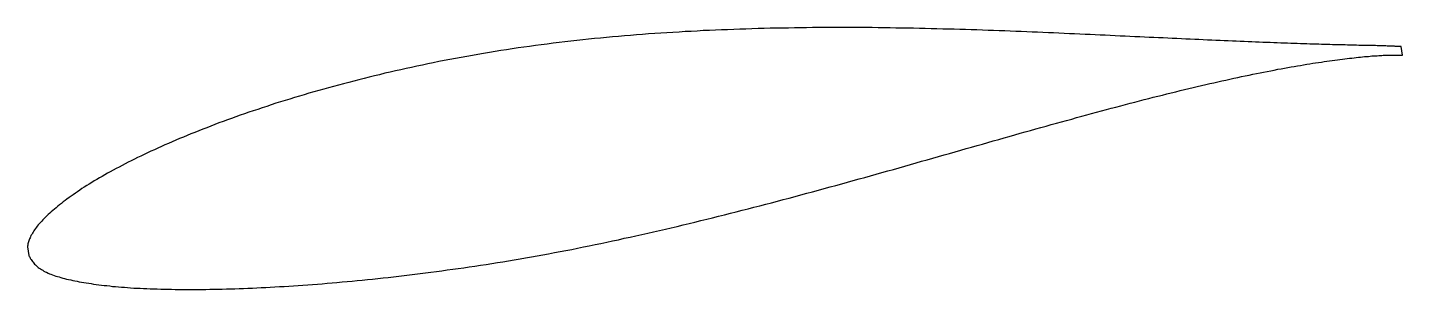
# Model space of a CAD drawing. Header units: metres. Extents: x -33 to 67, y -7 to 12.
import ezdxf

# ---------------------------------------------------------------- set-up
doc = ezdxf.new("R2010")
doc.units = ezdxf.units.M

msp = doc.modelspace()

# ---------------------------------------------------------------- linework, layer by layer
msp.add_lwpolyline([(66.92, 10.17), (66.92, 10.17), (66.91, 10.17), (66.9, 10.17), (66.89, 10.17), (66.87, 10.17), (66.85, 10.17), (66.82, 10.18), (66.79, 10.18), (66.76, 10.18), (66.72, 10.18), (66.68, 10.19), (66.64, 10.19), (66.59, 10.19), (66.54, 10.19), (66.48, 10.19), (66.42, 10.2), (66.36, 10.2), (66.29, 10.2), (66.22, 10.2), (66.14, 10.21), (66.06, 10.21), (65.98, 10.21), (65.89, 10.21), (65.8, 10.22), (65.7, 10.22), (65.6, 10.22), (65.5, 10.22), (65.4, 10.23), (65.29, 10.23), (65.17, 10.23), (65.05, 10.24), (64.93, 10.24), (64.81, 10.24), (64.68, 10.24), (64.55, 10.25), (64.41, 10.25), (64.27, 10.25), (64.13, 10.26), (63.98, 10.26), (63.83, 10.26), (63.67, 10.27), (63.51, 10.27), (63.35, 10.28), (63.19, 10.28), (63.02, 10.28), (62.84, 10.29), (62.67, 10.29), (62.49, 10.3), (62.3, 10.3), (62.12, 10.31), (61.92, 10.31), (61.73, 10.32), (61.53, 10.32), (61.33, 10.33), (61.13, 10.33), (60.92, 10.34), (60.71, 10.35), (60.49, 10.35), (60.27, 10.36), (60.05, 10.37), (59.82, 10.37), (59.59, 10.38), (59.36, 10.39), (59.13, 10.4), (58.89, 10.4), (58.65, 10.41), (58.4, 10.42), (58.15, 10.43), (57.9, 10.44), (57.64, 10.45), (57.38, 10.46), (57.12, 10.47), (56.86, 10.48), (56.59, 10.49), (56.32, 10.5), (56.04, 10.51), (55.77, 10.52), (55.49, 10.53), (55.2, 10.55), (54.91, 10.56), (54.63, 10.57), (54.33, 10.58), (54.04, 10.6), (53.74, 10.61), (53.44, 10.62), (53.13, 10.64), (52.82, 10.65), (52.51, 10.66), (52.2, 10.68), (51.89, 10.69), (51.57, 10.71), (51.25, 10.72), (50.92, 10.73), (50.59, 10.75), (50.26, 10.76), (49.93, 10.78), (49.6, 10.8), (49.26, 10.81), (48.92, 10.83), (48.58, 10.84), (48.23, 10.86), (47.89, 10.88), (47.54, 10.89), (47.18, 10.91), (46.83, 10.93), (46.47, 10.94), (46.11, 10.96), (45.75, 10.98), (45.38, 10.99), (45.02, 11.01), (44.65, 11.03), (44.28, 11.05), (43.91, 11.06), (43.53, 11.08), (43.15, 11.1), (42.77, 11.11), (42.39, 11.13), (42.01, 11.15), (41.62, 11.16), (41.24, 11.18), (40.85, 11.2), (40.45, 11.21), (40.06, 11.23), (39.67, 11.25), (39.27, 11.26), (38.87, 11.28), (38.47, 11.29), (38.07, 11.31), (37.67, 11.32), (37.26, 11.34), (36.85, 11.35), (36.45, 11.37), (36.04, 11.38), (35.62, 11.39), (35.21, 11.41), (34.8, 11.42), (34.38, 11.43), (33.96, 11.44), (33.55, 11.45), (33.13, 11.46), (32.7, 11.47), (32.28, 11.48), (31.86, 11.49), (31.43, 11.5), (31.01, 11.51), (30.58, 11.52), (30.15, 11.52), (29.73, 11.53), (29.3, 11.54), (28.86, 11.54), (28.43, 11.55), (28, 11.55), (27.57, 11.55), (27.13, 11.55), (26.7, 11.56), (26.26, 11.56), (25.83, 11.56), (25.39, 11.56), (24.95, 11.55), (24.51, 11.55), (24.08, 11.55), (23.64, 11.54), (23.2, 11.54), (22.76, 11.53), (22.32, 11.52), (21.87, 11.52), (21.43, 11.51), (20.99, 11.5), (20.55, 11.49), (20.11, 11.48), (19.67, 11.46), (19.22, 11.45), (18.78, 11.44), (18.34, 11.42), (17.9, 11.4), (17.45, 11.39), (17.01, 11.37), (16.57, 11.35), (16.12, 11.33), (15.68, 11.3), (15.24, 11.28), (14.8, 11.26), (14.36, 11.23), (13.91, 11.2), (13.47, 11.18), (13.03, 11.15), (12.59, 11.12), (12.15, 11.09), (11.71, 11.05), (11.27, 11.02), (10.84, 10.98), (10.4, 10.95), (9.96, 10.91), (9.52, 10.87), (9.09, 10.83), (8.65, 10.79), (8.22, 10.75), (7.78, 10.7), (7.35, 10.66), (6.92, 10.61), (6.49, 10.56), (6.06, 10.51), (5.63, 10.46), (5.2, 10.41), (4.77, 10.36), (4.34, 10.3), (3.92, 10.24), (3.49, 10.19), (3.07, 10.13), (2.65, 10.07), (2.23, 10), (1.81, 9.94), (1.39, 9.88), (0.97, 9.81), (0.56, 9.74), (0.14, 9.67), (-0.27, 9.6), (-0.68, 9.53), (-1.09, 9.46), (-1.5, 9.39), (-1.91, 9.31), (-2.31, 9.23), (-2.72, 9.16), (-3.12, 9.08), (-3.52, 9), (-3.92, 8.92), (-4.31, 8.83), (-4.71, 8.75), (-5.1, 8.66), (-5.5, 8.58), (-5.89, 8.49), (-6.27, 8.4), (-6.66, 8.32), (-7.04, 8.23), (-7.43, 8.13), (-7.81, 8.04), (-8.19, 7.95), (-8.56, 7.86), (-8.94, 7.76), (-9.31, 7.67), (-9.68, 7.57), (-10.05, 7.47), (-10.42, 7.38), (-10.78, 7.28), (-11.14, 7.18), (-11.5, 7.08), (-11.86, 6.98), (-12.22, 6.88), (-12.57, 6.78), (-12.92, 6.67), (-13.27, 6.57), (-13.62, 6.47), (-13.96, 6.36), (-14.3, 6.26), (-14.64, 6.15), (-14.98, 6.05), (-15.31, 5.94), (-15.64, 5.83), (-15.97, 5.72), (-16.3, 5.61), (-16.62, 5.51), (-16.94, 5.4), (-17.26, 5.29), (-17.58, 5.18), (-17.89, 5.07), (-18.2, 4.95), (-18.51, 4.84), (-18.82, 4.73), (-19.12, 4.62), (-19.42, 4.51), (-19.72, 4.39), (-20.01, 4.28), (-20.3, 4.17), (-20.59, 4.05), (-20.87, 3.94), (-21.16, 3.83), (-21.44, 3.71), (-21.71, 3.6), (-21.99, 3.49), (-22.26, 3.37), (-22.53, 3.26), (-22.79, 3.14), (-23.05, 3.03), (-23.31, 2.91), (-23.57, 2.8), (-23.82, 2.68), (-24.07, 2.57), (-24.32, 2.45), (-24.56, 2.34), (-24.8, 2.22), (-25.04, 2.11), (-25.27, 2), (-25.5, 1.88), (-25.73, 1.77), (-25.95, 1.65), (-26.17, 1.54), (-26.39, 1.42), (-26.61, 1.31), (-26.82, 1.2), (-27.03, 1.08), (-27.23, 0.97), (-27.43, 0.86), (-27.63, 0.74), (-27.82, 0.63), (-28.01, 0.52), (-28.2, 0.41), (-28.38, 0.3), (-28.56, 0.18), (-28.74, 0.07), (-28.92, -0.04), (-29.09, -0.15), (-29.25, -0.26), (-29.42, -0.37), (-29.57, -0.48), (-29.73, -0.59), (-29.88, -0.7), (-30.03, -0.8), (-30.18, -0.91), (-30.32, -1.02), (-30.46, -1.12), (-30.59, -1.23), (-30.73, -1.33), (-30.85, -1.43), (-30.98, -1.54), (-31.1, -1.64), (-31.22, -1.74), (-31.33, -1.84), (-31.44, -1.94), (-31.55, -2.03), (-31.65, -2.13), (-31.75, -2.23), (-31.84, -2.32), (-31.94, -2.41), (-32.02, -2.51), (-32.11, -2.6), (-32.19, -2.69), (-32.27, -2.78), (-32.34, -2.87), (-32.41, -2.96), (-32.48, -3.05), (-32.54, -3.14), (-32.6, -3.22), (-32.65, -3.31), (-32.7, -3.39), (-32.75, -3.48), (-32.8, -3.56), (-32.84, -3.64), (-32.87, -3.72), (-32.91, -3.8), (-32.94, -3.87), (-32.96, -3.95), (-32.98, -4.02), (-33, -4.09), (-33.02, -4.15), (-33.03, -4.21), (-33.04, -4.27), (-33.05, -4.31), (-33.05, -4.35), (-33.05, -4.37), (-32.96, -5.01), (-32.96, -5.01), (-32.95, -5.03), (-32.94, -5.05), (-32.92, -5.08), (-32.89, -5.13), (-32.86, -5.19), (-32.83, -5.25), (-32.79, -5.31), (-32.75, -5.37), (-32.7, -5.44), (-32.65, -5.5), (-32.6, -5.57), (-32.54, -5.63), (-32.48, -5.69), (-32.41, -5.75), (-32.34, -5.81), (-32.27, -5.87), (-32.2, -5.92), (-32.12, -5.98), (-32.03, -6.03), (-31.95, -6.08), (-31.86, -6.14), (-31.76, -6.19), (-31.66, -6.23), (-31.56, -6.28), (-31.46, -6.33), (-31.35, -6.37), (-31.24, -6.41), (-31.12, -6.45), (-31, -6.5), (-30.88, -6.53), (-30.75, -6.57), (-30.62, -6.61), (-30.49, -6.65), (-30.35, -6.68), (-30.21, -6.72), (-30.06, -6.75), (-29.91, -6.78), (-29.76, -6.82), (-29.61, -6.85), (-29.45, -6.88), (-29.29, -6.91), (-29.12, -6.94), (-28.95, -6.97), (-28.78, -7), (-28.6, -7.03), (-28.42, -7.05), (-28.24, -7.08), (-28.05, -7.11), (-27.86, -7.13), (-27.67, -7.16), (-27.47, -7.18), (-27.27, -7.2), (-27.07, -7.22), (-26.86, -7.25), (-26.65, -7.27), (-26.43, -7.28), (-26.22, -7.3), (-26, -7.32), (-25.77, -7.34), (-25.55, -7.35), (-25.32, -7.37), (-25.08, -7.38), (-24.85, -7.39), (-24.61, -7.4), (-24.36, -7.41), (-24.12, -7.42), (-23.87, -7.43), (-23.62, -7.44), (-23.36, -7.45), (-23.1, -7.45), (-22.84, -7.46), (-22.58, -7.46), (-22.31, -7.47), (-22.04, -7.47), (-21.77, -7.47), (-21.49, -7.48), (-21.21, -7.48), (-20.93, -7.47), (-20.65, -7.47), (-20.36, -7.47), (-20.07, -7.47), (-19.78, -7.46), (-19.48, -7.46), (-19.18, -7.45), (-18.88, -7.45), (-18.57, -7.44), (-18.27, -7.43), (-17.96, -7.42), (-17.65, -7.41), (-17.33, -7.4), (-17.01, -7.39), (-16.69, -7.37), (-16.37, -7.36), (-16.05, -7.34), (-15.72, -7.33), (-15.39, -7.31), (-15.06, -7.29), (-14.72, -7.27), (-14.38, -7.25), (-14.04, -7.23), (-13.7, -7.21), (-13.36, -7.19), (-13.01, -7.16), (-12.66, -7.14), (-12.31, -7.11), (-11.96, -7.08), (-11.6, -7.06), (-11.25, -7.03), (-10.89, -7), (-10.53, -6.97), (-10.16, -6.93), (-9.8, -6.9), (-9.43, -6.87), (-9.06, -6.83), (-8.69, -6.79), (-8.32, -6.76), (-7.94, -6.72), (-7.56, -6.68), (-7.18, -6.64), (-6.8, -6.6), (-6.42, -6.55), (-6.04, -6.51), (-5.65, -6.46), (-5.26, -6.42), (-4.87, -6.37), (-4.48, -6.32), (-4.09, -6.27), (-3.7, -6.22), (-3.3, -6.17), (-2.9, -6.12), (-2.51, -6.06), (-2.11, -6.01), (-1.71, -5.95), (-1.3, -5.9), (-0.9, -5.84), (-0.49, -5.78), (-0.09, -5.71), (0.32, -5.65), (0.73, -5.59), (1.14, -5.52), (1.55, -5.46), (1.96, -5.39), (2.37, -5.32), (2.79, -5.25), (3.2, -5.18), (3.62, -5.1), (4.03, -5.03), (4.45, -4.95), (4.87, -4.88), (5.29, -4.8), (5.71, -4.72), (6.13, -4.64), (6.55, -4.56), (6.98, -4.47), (7.4, -4.39), (7.82, -4.3), (8.25, -4.22), (8.67, -4.13), (9.1, -4.04), (9.52, -3.95), (9.95, -3.86), (10.37, -3.76), (10.8, -3.67), (11.23, -3.58), (11.66, -3.48), (12.09, -3.38), (12.51, -3.29), (12.94, -3.19), (13.37, -3.09), (13.8, -2.99), (14.23, -2.89), (14.66, -2.79), (15.09, -2.68), (15.52, -2.58), (15.95, -2.47), (16.38, -2.37), (16.81, -2.26), (17.24, -2.16), (17.67, -2.05), (18.1, -1.94), (18.53, -1.83), (18.96, -1.72), (19.39, -1.61), (19.81, -1.5), (20.24, -1.39), (20.67, -1.28), (21.1, -1.17), (21.53, -1.05), (21.95, -0.94), (22.38, -0.83), (22.81, -0.71), (23.23, -0.6), (23.66, -0.48), (24.08, -0.37), (24.51, -0.26), (24.93, -0.14), (25.36, -0.02), (25.78, 0.09), (26.2, 0.21), (26.62, 0.32), (27.04, 0.44), (27.46, 0.56), (27.88, 0.67), (28.3, 0.79), (28.72, 0.91), (29.13, 1.02), (29.55, 1.14), (29.96, 1.25), (30.38, 1.37), (30.79, 1.49), (31.2, 1.6), (31.61, 1.72), (32.02, 1.84), (32.43, 1.95), (32.84, 2.07), (33.24, 2.18), (33.65, 2.3), (34.05, 2.41), (34.45, 2.53), (34.86, 2.64), (35.26, 2.76), (35.65, 2.87), (36.05, 2.98), (36.45, 3.09), (36.84, 3.21), (37.23, 3.32), (37.63, 3.43), (38.02, 3.54), (38.4, 3.65), (38.79, 3.76), (39.18, 3.87), (39.56, 3.97), (39.94, 4.08), (40.32, 4.19), (40.7, 4.29), (41.08, 4.4), (41.45, 4.5), (41.83, 4.61), (42.2, 4.71), (42.57, 4.81), (42.94, 4.91), (43.3, 5.01), (43.67, 5.11), (44.03, 5.21), (44.39, 5.31), (44.75, 5.41), (45.1, 5.5), (45.46, 5.6), (45.81, 5.69), (46.16, 5.78), (46.51, 5.87), (46.85, 5.97), (47.2, 6.06), (47.54, 6.14), (47.88, 6.23), (48.22, 6.32), (48.55, 6.4), (48.88, 6.49), (49.21, 6.57), (49.54, 6.65), (49.87, 6.73), (50.19, 6.81), (50.51, 6.89), (50.83, 6.97), (51.15, 7.05), (51.46, 7.12), (51.77, 7.19), (52.08, 7.27), (52.38, 7.34), (52.69, 7.41), (52.99, 7.48), (53.29, 7.55), (53.58, 7.61), (53.87, 7.68), (54.16, 7.74), (54.45, 7.81), (54.74, 7.87), (55.02, 7.93), (55.3, 7.99), (55.57, 8.05), (55.85, 8.1), (56.12, 8.16), (56.39, 8.21), (56.65, 8.27), (56.91, 8.32), (57.17, 8.37), (57.43, 8.42), (57.68, 8.47), (57.93, 8.52), (58.18, 8.56), (58.42, 8.61), (58.66, 8.65), (58.9, 8.69), (59.14, 8.73), (59.37, 8.77), (59.6, 8.81), (59.82, 8.85), (60.04, 8.89), (60.26, 8.92), (60.48, 8.96), (60.69, 8.99), (60.9, 9.02), (61.11, 9.05), (61.31, 9.08), (61.51, 9.11), (61.71, 9.14), (61.9, 9.17), (62.09, 9.19), (62.28, 9.22), (62.46, 9.24), (62.64, 9.26), (62.82, 9.29), (62.99, 9.31), (63.16, 9.33), (63.32, 9.34), (63.49, 9.36), (63.65, 9.38), (63.8, 9.4), (63.95, 9.41), (64.1, 9.43), (64.25, 9.44), (64.39, 9.45), (64.53, 9.46), (64.66, 9.47), (64.79, 9.49), (64.92, 9.49), (65.04, 9.5), (65.16, 9.51), (65.28, 9.52), (65.39, 9.53), (65.5, 9.53), (65.6, 9.54), (65.7, 9.54), (65.8, 9.55), (65.9, 9.55), (65.99, 9.55), (66.07, 9.56), (66.16, 9.56), (66.24, 9.56), (66.31, 9.56), (66.38, 9.56), (66.45, 9.56), (66.51, 9.56), (66.57, 9.56), (66.63, 9.56), (66.68, 9.56), (66.73, 9.56), (66.78, 9.56), (66.82, 9.56), (66.85, 9.56), (66.89, 9.55), (66.92, 9.55), (66.94, 9.55), (66.96, 9.55), (66.98, 9.55), (67, 9.55), (67.01, 9.54), (67.01, 9.54), (67.01, 9.54)], close=True)

doc.saveas('drawing.dxf')
